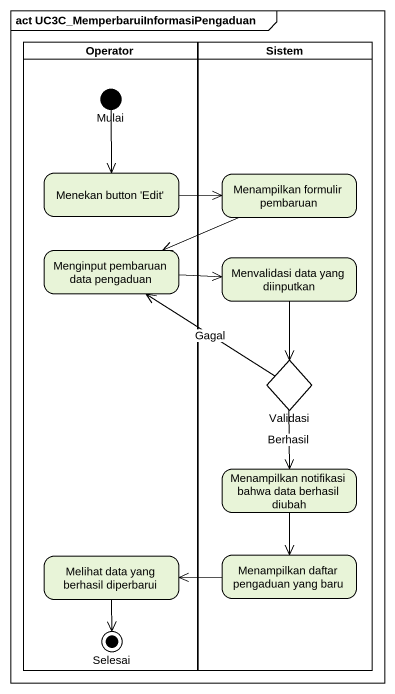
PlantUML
@startuml
mainframe act UC3C_MemperbaruiInformasiPengaduan
hide empty description
state Operator <<partition>> {
  state Mulai <<start>>
  state "Menekan button 'Edit'" as Menekan_button_Edit
  state "Menginput pembaruan data pengaduan" as Menginput_pembaruan_data
  state "Melihat data yang berhasil diperbarui" as Melihat_data_yang_berhasil
  state Selesai <<end>>
}
state Sistem <<partition>> {
  state "Menampilkan formulir pembaruan" as Menampilkan_formulir
  state "Menvalidasi data yang diinputkan" as Menvalidasi_data_yang
  state Validasi <<choice>>
  state "Menampilkan notifikasi bahwa data berhasil diubah" as Menampilkan_notifikasi
  state "Menampilkan daftar pengaduan yang baru" as Menampilkan_daftar
}
Mulai --> Menekan_button_Edit
Menekan_button_Edit -right-> Menampilkan_formulir
Menampilkan_formulir -left-> Menginput_pembaruan_data
Menginput_pembaruan_data -right-> Menvalidasi_data_yang
Menvalidasi_data_yang --> Validasi
Validasi -up-> Menginput_pembaruan_data : Gagal
Validasi --> Menampilkan_notifikasi : Berhasil
Menampilkan_notifikasi --> Menampilkan_daftar
Melihat_data_yang_berhasil --> Selesai
Menampilkan_daftar -left-> Melihat_data_yang_berhasil
@enduml
